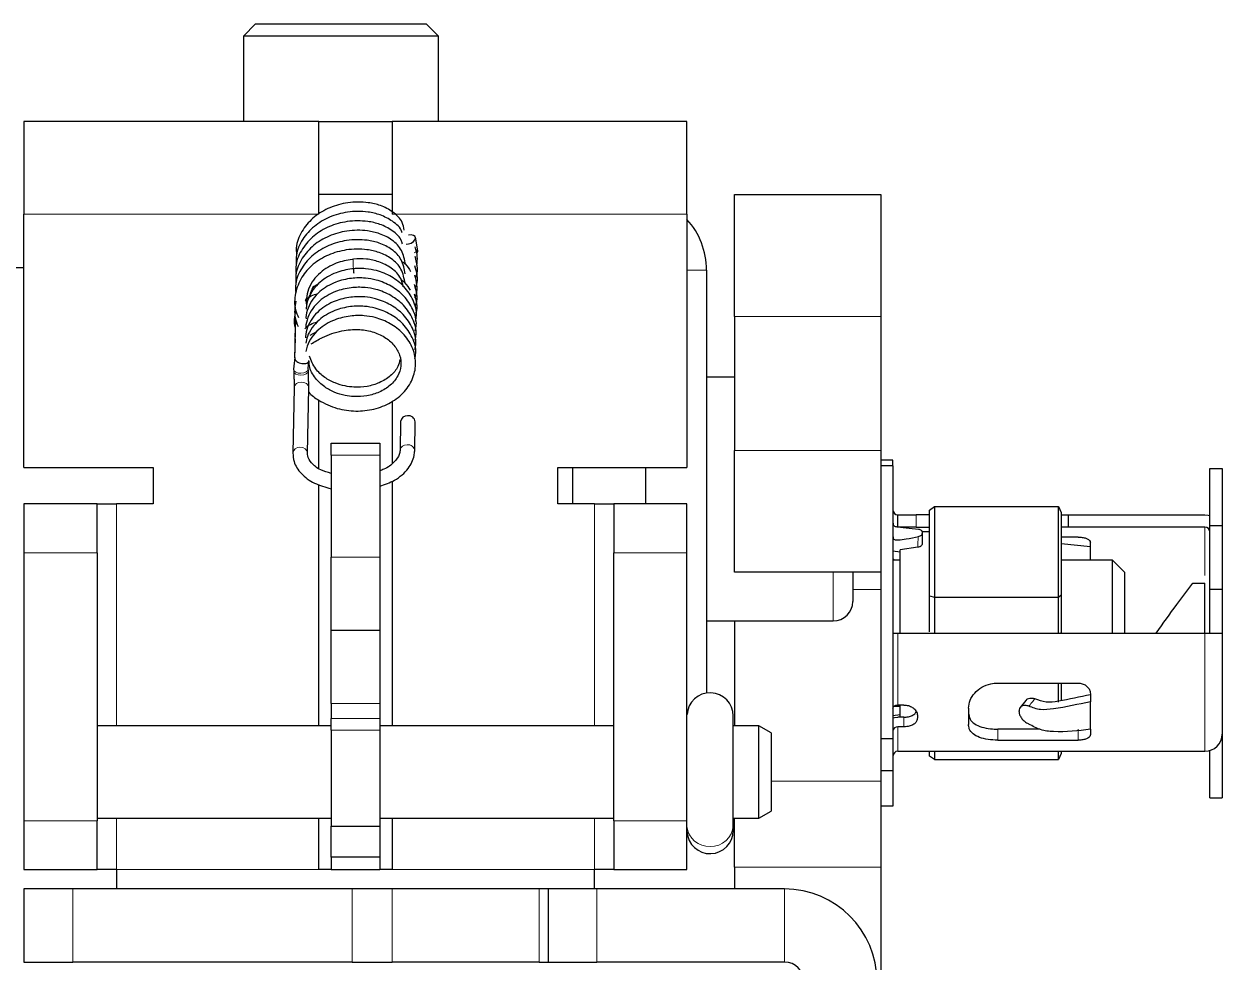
# Model space of a CAD drawing. Header units: millimetres. Extents: x -795 to 1020, y 148 to 1992.
# Drawn here: x -31.59 to 17.57, y 194.45 to 232.95 of the extents above; entities that cross this region are included whole.
import ezdxf

# ---------------------------------------------------------------- set-up
doc = ezdxf.new("R2010")
doc.units = ezdxf.units.MM

msp = doc.modelspace()

# ---------------------------------------------------------------- linework, layer by layer
at = {"color": 7, "linetype": 'Continuous', "lineweight": 25}
for p, q in [((-22.084, 232.948), (-22.584, 232.448)), ((-22.084, 232.948), (-18.279, 232.948)), ((-18.279, 232.948), (-15.084, 232.948)), ((-14.584, 232.448), (-15.084, 232.948)), ((-22.584, 232.448), (-22.584, 228.948)), ((-18.236, 232.448), (-22.584, 232.448)), ((-14.584, 232.448), (-18.236, 232.448)), ((-14.584, 228.948), (-14.584, 232.448)), ((-31.584, 228.948), (-31.584, 225.148)), ((-19.484, 228.948), (-31.584, 228.948)), ((-19.484, 225.148), (-19.484, 228.948)), ((-19.484, 228.948), (-16.484, 228.948)), ((-4.384, 228.948), (-16.484, 228.948)), ((-16.484, 228.948), (-16.484, 225.148)), ((-4.384, 225.148), (-4.384, 228.948)), ((-16.484, 225.948), (-19.484, 225.948)), ((-2.434, 225.948), (3.566, 225.948)), ((-2.434, 220.948), (-2.434, 225.948)), ((3.566, 225.948), (3.566, 220.948)), ((-31.584, 214.748), (-31.584, 225.148)), ((-4.384, 225.148), (-4.384, 214.748)), ((-15.436, 223.716), (-15.527, 224.194)), ((-15.432, 223.636), (-15.436, 223.716)), ((-15.43, 223.595), (-15.432, 223.636)), ((-32.084, 222.948), (-31.584, 222.948)), ((-3.584, 222.848), (-3.584, 205.485)), ((-19.748, 222.152), (-19.484, 222.298)), ((-20.451, 220.793), (-20.469, 220.1)), ((-2.434, 220.948), (-2.434, 215.448)), ((3.566, 220.948), (3.566, 215.448)), ((-20.458, 220.406), (-20.474, 219.756)), ((-19.846, 220.174), (-19.576, 220.327)), ((-20.465, 220.02), (-20.482, 219.318)), ((-20.476, 219.258), (-20.521, 218.776)), ((-20.472, 219.633), (-20.481, 219.248)), ((-20.521, 218.776), (-20.517, 218.695)), ((-19.922, 218.803), (-19.892, 219.122)), ((-19.918, 218.723), (-19.922, 218.803)), ((-2.434, 218.448), (-3.584, 218.448)), ((-20.504, 218.015), (-20.553, 215.339)), ((-19.953, 215.328), (-19.904, 218.004)), ((-19.484, 214.703), (-19.484, 217.506)), ((-16.484, 217.46), (-16.484, 214.903)), ((-16.134, 216.631), (-16.156, 215.442)), ((-15.556, 215.431), (-15.535, 216.62)), ((-18.984, 215.748), (-16.984, 215.748)), ((-18.984, 215.248), (-18.984, 215.748)), ((-16.984, 215.748), (-16.984, 215.248)), ((-16.155, 215.455), (-16.156, 215.442)), ((-2.434, 210.448), (-2.434, 215.448)), ((3.566, 215.448), (3.566, 210.448)), ((-18.984, 215.248), (-18.984, 211.063)), ((-16.984, 215.248), (-16.984, 211.063)), ((4.066, 215.048), (3.566, 215.048)), ((4.066, 214.806), (3.566, 214.806)), ((4.066, 214.806), (4.066, 215.048)), ((4.066, 214.806), (4.066, 203.626)), ((-31.584, 214.748), (-26.284, 214.748)), ((-26.284, 214.748), (-26.284, 213.248)), ((-9.684, 214.748), (-4.384, 214.748)), ((-9.684, 213.248), (-9.684, 214.748)), ((-9.084, 214.748), (-9.084, 213.248)), ((-6.084, 214.748), (-6.084, 213.248)), ((17.066, 214.706), (17.566, 214.706)), ((17.066, 212.364), (17.066, 214.706)), ((17.566, 214.706), (17.566, 212.364)), ((-19.484, 204.148), (-19.484, 214.043)), ((-16.484, 214.184), (-16.484, 204.148)), ((-28.584, 213.248), (-31.584, 213.248)), ((-31.584, 213.248), (-31.584, 211.248)), ((-28.584, 211.248), (-28.584, 213.248)), ((-28.584, 213.248), (-27.784, 213.248)), ((-26.284, 213.248), (-27.784, 213.248)), ((-8.184, 213.248), (-9.684, 213.248)), ((-8.184, 213.248), (-7.384, 213.248)), ((-4.384, 213.248), (-7.384, 213.248)), ((-7.384, 213.248), (-7.384, 211.248)), ((-4.384, 211.248), (-4.384, 213.248)), ((5.566, 212.998), (5.766, 213.141)), ((5.566, 209.474), (5.566, 212.998)), ((5.766, 213.141), (5.766, 209.417)), ((5.766, 213.141), (10.851, 213.141)), ((10.851, 209.417), (10.851, 213.141)), ((10.851, 213.141), (10.966, 212.894)), ((10.966, 212.894), (10.966, 209.516)), ((4.266, 212.298), (4.266, 212.798)), ((4.266, 212.798), (5.016, 212.798)), ((5.566, 212.798), (5.016, 212.798)), ((10.966, 212.798), (11.266, 212.798)), ((11.266, 212.298), (11.266, 212.798)), ((11.266, 212.798), (16.866, 212.798)), ((17.066, 212.364), (17.566, 212.364)), ((17.066, 209.754), (17.066, 212.364)), ((17.566, 212.364), (17.566, 209.754)), ((5.016, 212.298), (4.266, 212.298)), ((5.016, 212.298), (5.566, 212.298)), ((5.266, 212.11), (5.266, 212.035)), ((5.566, 212.098), (5.266, 212.098)), ((11.266, 212.298), (10.966, 212.298)), ((11.666, 211.89), (10.966, 211.89)), ((16.866, 212.298), (11.266, 212.298)), ((5.081, 211.471), (4.366, 211.37)), ((4.366, 207.948), (4.366, 211.37)), ((12.166, 211.489), (10.966, 211.608)), ((12.166, 211.489), (12.166, 211.653)), ((12.166, 210.948), (12.166, 211.489)), ((-31.584, 211.248), (-31.584, 200.248)), ((-28.584, 211.248), (-28.584, 200.248)), ((-18.984, 208.063), (-18.984, 211.063)), ((-16.984, 211.063), (-16.984, 208.063)), ((-7.384, 200.248), (-7.384, 211.248)), ((-4.384, 200.248), (-4.384, 211.248)), ((4.066, 211.324), (4.366, 211.281)), ((4.366, 210.948), (4.066, 210.948)), ((13.066, 210.948), (10.966, 210.948)), ((13.566, 210.448), (13.066, 210.948)), ((13.066, 207.948), (13.066, 210.948)), ((3.566, 210.448), (-2.434, 210.448)), ((2.416, 210.448), (2.416, 209.248)), ((3.566, 210.448), (3.566, 209.735)), ((13.566, 210.448), (13.566, 207.948)), ((16.366, 209.997), (16.866, 209.997)), ((3.566, 209.735), (3.566, 201.877)), ((5.566, 207.994), (5.566, 209.474)), ((5.566, 209.474), (5.766, 209.417)), ((5.766, 209.417), (5.766, 207.948)), ((5.766, 209.417), (10.851, 209.417)), ((10.851, 209.417), (10.966, 209.516)), ((10.851, 207.948), (10.851, 209.417)), ((10.966, 209.516), (10.966, 207.977)), ((17.066, 209.754), (17.566, 209.754)), ((17.066, 207.948), (17.066, 209.754)), ((17.566, 209.754), (17.566, 207.948)), ((-3.584, 208.448), (1.616, 208.448)), ((-2.434, 208.448), (-2.434, 204.148)), ((-18.984, 208.063), (-16.984, 208.063)), ((-18.984, 205.063), (-18.984, 208.063)), ((-16.984, 208.063), (-16.984, 205.063)), ((4.066, 207.948), (4.266, 207.948)), ((4.266, 207.948), (14.866, 207.948)), ((10.938, 207.948), (10.966, 207.977)), ((14.866, 207.948), (16.866, 207.948)), ((16.866, 207.948), (17.566, 207.948)), ((17.566, 207.948), (17.566, 203.798)), ((8.366, 205.898), (11.666, 205.898)), ((10.851, 205.108), (10.851, 205.898)), ((10.966, 205.898), (10.966, 205.169)), ((12.166, 205.456), (12.166, 205.131)), ((-18.984, 205.063), (-18.984, 204.446)), ((-16.984, 205.063), (-16.984, 204.446)), ((4.516, 204.995), (4.266, 204.995)), ((4.366, 204.497), (4.366, 204.995)), ((9.516, 205.187), (9.283, 204.893)), ((9.557, 205.231), (9.519, 205.184)), ((12.166, 204), (12.166, 205.131)), ((-2.485, 200.059), (-2.485, 204.546)), ((4.066, 204.571), (4.366, 204.614)), ((4.108, 204.948), (4.366, 204.948)), ((4.516, 204.497), (4.266, 204.497)), ((5.066, 204.578), (5.066, 204.46)), ((7.166, 204.874), (7.166, 204.196)), ((9.239, 204.727), (9.239, 204.755)), ((-31.584, 204.148), (-31.587, 204.148)), ((-18.984, 204.148), (-28.584, 204.148)), ((-18.984, 203.964), (-18.984, 204.446)), ((-16.984, 204.446), (-16.984, 203.964)), ((-7.384, 204.148), (-16.984, 204.148)), ((-1.434, 204.148), (-2.485, 204.148)), ((-0.934, 203.859), (-1.434, 204.148)), ((-1.434, 202.248), (-1.434, 204.148)), ((4.516, 204.1), (4.266, 204.1)), ((10.086, 204.005), (8.366, 204.005)), ((12.166, 204), (12.166, 203.787)), ((-18.984, 203.964), (-18.984, 200.022)), ((-16.984, 203.964), (-16.984, 200.022)), ((-0.934, 203.859), (-0.934, 202.248)), ((3.566, 203.626), (4.066, 203.626)), ((4.066, 203.626), (4.066, 202.315)), ((8.366, 203.552), (11.666, 203.552)), ((17.566, 203.798), (17.566, 201.19)), ((4.266, 203.098), (11.266, 203.098)), ((5.566, 202.897), (5.566, 203.098)), ((5.766, 203.098), (5.766, 202.755)), ((10.851, 202.755), (10.851, 203.098)), ((10.966, 203.002), (10.851, 202.755)), ((10.966, 203.098), (10.966, 203.002)), ((11.266, 203.098), (16.866, 203.098)), ((17.066, 201.19), (17.066, 203.127)), ((5.766, 202.755), (5.566, 202.897)), ((5.766, 202.755), (10.851, 202.755)), ((-1.434, 200.348), (-1.434, 202.248)), ((-0.934, 202.248), (-0.934, 200.636)), ((3.566, 202.315), (4.066, 202.315)), ((4.066, 202.315), (4.066, 200.848)), ((3.566, 201.877), (3.566, 198.342)), ((17.066, 201.19), (17.566, 201.19)), ((-1.434, 200.348), (-0.934, 200.636)), ((4.066, 200.848), (3.566, 200.848)), ((-31.587, 200.348), (-31.584, 200.348)), ((-31.584, 200.248), (-31.584, 198.248)), ((-28.584, 200.348), (-18.984, 200.348)), ((-28.584, 198.248), (-28.584, 200.248)), ((-19.484, 198.248), (-19.484, 200.348)), ((-16.984, 200.348), (-7.384, 200.348)), ((-16.484, 200.348), (-16.484, 198.248)), ((-7.384, 200.248), (-7.384, 198.248)), ((-4.384, 198.248), (-4.384, 200.248)), ((-2.485, 200.348), (-1.434, 200.348)), ((-2.485, 199.846), (-2.485, 200.059)), ((-2.434, 198.342), (-2.434, 200.348)), ((-18.984, 200.022), (-16.984, 200.022)), ((-18.984, 198.748), (-18.984, 200.022)), ((-16.984, 200.022), (-16.984, 198.748)), ((-16.984, 198.748), (-18.984, 198.748)), ((-18.984, 198.748), (-18.984, 198.248)), ((-16.984, 198.748), (-16.984, 198.248)), ((-31.584, 198.248), (-28.584, 198.248)), ((-27.784, 198.248), (-28.584, 198.248)), ((-27.784, 198.248), (-27.784, 197.448)), ((-18.984, 198.248), (-19.484, 198.248)), ((-18.984, 198.248), (-16.984, 198.248)), ((-16.484, 198.248), (-16.984, 198.248)), ((-7.384, 198.248), (-8.184, 198.248)), ((-8.184, 197.448), (-8.184, 198.248)), ((-7.384, 198.248), (-4.384, 198.248)), ((-2.434, 198.342), (-2.434, 197.448)), ((3.566, 198.342), (3.566, 193.724)), ((-31.584, 197.448), (-31.584, 194.448)), ((-29.584, 197.448), (-31.584, 197.448)), ((-18.125, 197.448), (-29.584, 197.448)), ((-16.486, 197.448), (-18.125, 197.448)), ((-10.445, 197.448), (-16.486, 197.448)), ((-10.084, 197.448), (-10.445, 197.448)), ((-10.084, 197.448), (-10.084, 194.448)), ((-8.084, 197.448), (-10.084, 197.448)), ((-0.384, 197.448), (-8.084, 197.448)), ((-31.584, 194.448), (-29.584, 194.448)), ((-18.125, 194.448), (-29.584, 194.448)), ((-18.125, 194.448), (-16.486, 194.448)), ((-10.445, 194.448), (-16.486, 194.448)), ((-10.445, 194.448), (-10.084, 194.448)), ((-10.084, 194.448), (-8.084, 194.448)), ((-0.384, 194.448), (-8.084, 194.448))]:
    msp.add_line(p, q, dxfattribs=at)
at = {"color": 8, "linetype": 'Continuous', "lineweight": 18}
for p, q in [((-31.584, 225.148), (-19.484, 225.148)), ((-16.484, 225.148), (-4.384, 225.148)), ((-4.384, 222.848), (-3.584, 222.848)), ((3.566, 220.948), (-2.434, 220.948)), ((-2.434, 215.448), (3.566, 215.448)), ((-16.984, 215.248), (-18.984, 215.248)), ((-27.784, 213.248), (-27.784, 204.148)), ((-8.184, 204.148), (-8.184, 213.248)), ((5.016, 212.798), (5.016, 212.298)), ((16.866, 210.307), (16.866, 212.298)), ((-31.584, 211.248), (-28.584, 211.248)), ((-18.984, 211.063), (-16.984, 211.063)), ((-7.384, 211.248), (-4.384, 211.248)), ((1.616, 208.448), (1.616, 210.448)), ((3.566, 209.735), (2.416, 209.735)), ((4.266, 207.948), (4.266, 204.995)), ((16.866, 203.098), (16.866, 207.948)), ((-16.984, 205.063), (-18.984, 205.063)), ((4.516, 204.1), (4.516, 204.497)), ((-18.984, 204.446), (-16.984, 204.446)), ((4.266, 204.1), (4.266, 203.098)), ((8.366, 204.005), (8.366, 203.552)), ((11.666, 203.552), (11.666, 204.005)), ((-16.984, 203.964), (-18.984, 203.964)), ((-0.934, 201.877), (3.566, 201.877)), ((-28.584, 200.248), (-31.584, 200.248)), ((-27.784, 200.348), (-27.784, 198.248)), ((-8.184, 198.248), (-8.184, 200.348)), ((-4.384, 200.248), (-7.384, 200.248)), ((-27.784, 198.248), (-19.484, 198.248)), ((-16.484, 198.248), (-8.184, 198.248)), ((3.566, 198.342), (-2.434, 198.342)), ((-29.584, 194.448), (-29.584, 197.448)), ((-18.125, 197.448), (-18.125, 194.448)), ((-16.486, 194.448), (-16.486, 197.448)), ((-10.445, 197.448), (-10.445, 194.448)), ((-8.084, 194.448), (-8.084, 197.448)), ((-0.384, 194.448), (-0.384, 197.448))]:
    msp.add_line(p, q, dxfattribs=at)
at = {"color": 7, "linetype": 'Continuous', "lineweight": 25, "flags": 128}
for points in [[(-15.904, 223.913), (-15.815, 223.921), (-15.703, 223.957), (-15.609, 224.016), (-15.545, 224.087), (-15.522, 224.16), (-15.542, 224.223), (-15.604, 224.268), (-15.697, 224.287), (-15.808, 224.277), (-15.808, 224.277)], [(16.866, 212.798), (17.003, 212.784), (17.066, 212.769)], [(4.066, 204.874), (4.07, 204.897), (4.082, 204.92), (4.1, 204.941), (4.125, 204.96), (4.155, 204.975), (4.19, 204.986), (4.227, 204.993), (4.266, 204.995)], [(4.066, 204.474), (4.13, 204.486), (4.266, 204.497)]]:
    msp.add_lwpolyline(points, dxfattribs=at)
at = {"color": 8, "linetype": 'Continuous', "lineweight": 18, "flags": 128}
for points in [[(-20.521, 218.775), (-20.499, 218.715), (-20.435, 218.658), (-20.339, 218.622), (-20.224, 218.611)], [(-20.224, 218.611), (-20.109, 218.627), (-20.012, 218.668), (-19.946, 218.727), (-19.921, 218.796), (-19.922, 218.803)], [(-20.517, 218.695), (-20.496, 218.634), (-20.432, 218.578), (-20.335, 218.541), (-20.221, 218.531)], [(-20.221, 218.531), (-20.106, 218.547), (-20.008, 218.588), (-19.942, 218.647), (-19.918, 218.716), (-19.918, 218.723)], [(-20.216, 218.251), (-20.1, 218.235), (-20, 218.185), (-19.932, 218.109), (-19.905, 218.017), (-19.904, 218.004)], [(-20.264, 215.575), (-20.148, 215.559), (-20.049, 215.509), (-19.98, 215.433), (-19.953, 215.341), (-19.953, 215.331)]]:
    msp.add_lwpolyline(points, dxfattribs=at)
at = {"color": 7, "linetype": 'Continuous', "lineweight": 25}
for centre, radius, start, end in [((-6.684, 222.848), 3.1, 0, 42.1034), ((-16.748, 222.906), 1.321, 180.0381, 188.145), ((-15.866, 216.597), 0.271, 85.7342, 172.6885), ((-15.808, 216.594), 0.275, 5.4442, 97.7621), ((4.266, 212.998), 0.2, 180, 270), ((16.866, 212.098), 0.2, 0, 90), ((4.166, 211.029), 0.0996, 183.9279, 234.4668), ((1.616, 209.248), 0.8, 270, 360), ((-3.435, 204.546), 0.95, 0, 176.4386), ((4.248, 203.918), 0.183, 84.1876, 172.6661), ((16.866, 203.798), 0.7, 270, 0), ((4.266, 202.898), 0.2, 90, 180), ((-3.435, 199.846), 0.95, 183.5614, 0), ((-0.384, 193.648), 3.8, 360, 90), ((-0.384, 193.648), 0.8, 0, 90)]:
    msp.add_arc(centre, radius, start, end, dxfattribs=at)
at = {"color": 8, "linetype": 'Continuous', "lineweight": 18}
for centre, radius, start, end in [((-15.617, 223.732), 0.181, 283.9059, 354.8614), ((-12.072, 223.172), 6.004, 178.959, 182.5439), ((-15.568, 223.635), 0.136, 306.9951, 0.3431), ((-20.236, 217.981), 0.271, 85.7342, 172.6885), ((-20.284, 215.305), 0.271, 85.7356, 172.6709), ((-15.886, 215.404), 0.274, 86.0004, 169.2855), ((-15.83, 215.405), 0.275, 5.4536, 97.7613), ((-3.394, 200.104), 0.91, 267.4181, 357.1613), ((-3.475, 200.109), 0.915, 186.4958, 272.46)]:
    msp.add_arc(centre, radius, start, end, dxfattribs=at)
at = {"color": 7, "linetype": 'Continuous', "lineweight": 25}
for points, knots in [([(-15.983, 224.482), (-16.005, 224.591), (-16.065, 224.888), (-16.421, 225.24), (-16.919, 225.502), (-17.55, 225.65), (-18.282, 225.647), (-19.048, 225.436), (-19.695, 225.052), (-20.173, 224.511), (-20.432, 223.948), (-20.413, 223.581), (-20.406, 223.448)], [0, 0, 0, 0, 0.060984, 0.166578, 0.261148, 0.340769, 0.466556, 0.580637, 0.694456, 0.810273, 0.930746, 1, 1, 1, 1]), ([(-16.072, 224.385), (-16.075, 224.395), (-16.127, 224.589), (-16.441, 224.852), (-16.928, 225.118), (-17.563, 225.264), (-18.294, 225.26), (-19.06, 225.047), (-19.705, 224.663), (-20.182, 224.12), (-20.438, 223.564), (-20.42, 223.205), (-20.413, 223.078)], [0, 0, 0, 0, 0.0061328, 0.1183376, 0.2188004, 0.30339, 0.4370853, 0.5582979, 0.6791949, 0.8022997, 0.9303188, 1, 1, 1, 1]), ([(-16.055, 223.91), (-16.066, 223.951), (-16.121, 224.178), (-16.448, 224.469), (-16.94, 224.733), (-17.574, 224.878), (-18.306, 224.873), (-19.071, 224.659), (-19.716, 224.273), (-20.191, 223.73), (-20.446, 223.174), (-20.427, 222.815), (-20.42, 222.69)], [0, 0, 0, 0, 0.024449, 0.134638, 0.233267, 0.316321, 0.447647, 0.56667, 0.685347, 0.806277, 0.931998, 1, 1, 1, 1]), ([(-15.935, 223.075), (-15.971, 223.274), (-16.043, 223.664), (-16.449, 224.089), (-16.954, 224.347), (-17.585, 224.492), (-18.318, 224.485), (-19.083, 224.27), (-19.727, 223.884), (-20.2, 223.34), (-20.454, 222.784), (-20.434, 222.426), (-20.427, 222.301)], [0, 0, 0, 0, 0.105633, 0.206699, 0.297136, 0.373302, 0.493784, 0.602944, 0.711752, 0.822704, 0.93802, 1, 1, 1, 1]), ([(-15.948, 222.302), (-15.987, 222.503), (-16.061, 222.895), (-16.471, 223.321), (-16.977, 223.577), (-17.609, 223.72), (-18.342, 223.711), (-19.106, 223.493), (-19.745, 223.105), (-20.229, 222.559), (-20.477, 221.905), (-20.506, 221.317), (-20.364, 220.999), (-20.318, 220.895)], [0, 0, 0, 0, 0.096474, 0.187715, 0.269314, 0.338055, 0.446879, 0.54541, 0.643562, 0.743794, 0.847905, 0.950346, 1, 1, 1, 1]), ([(-15.941, 222.689), (-15.979, 222.889), (-16.052, 223.279), (-16.46, 223.705), (-16.965, 223.962), (-17.597, 224.106), (-18.33, 224.098), (-19.094, 223.882), (-19.737, 223.494), (-20.21, 222.95), (-20.462, 222.393), (-20.441, 222.037), (-20.434, 221.913)], [0, 0, 0, 0, 0.1062263, 0.2072719, 0.2976652, 0.3738035, 0.4942917, 0.6034203, 0.7121628, 0.8231288, 0.9384245, 1, 1, 1, 1]), ([(-15.462, 223.05), (-15.45, 223.167), (-15.426, 223.416), (-15.494, 223.664), (-15.53, 223.795)], [0, 0, 0, 0, 0.468673, 1, 1, 1, 1]), ([(-18.075, 223.283), (-18.091, 223.282), (-18.329, 223.267), (-18.815, 223.141), (-19.363, 222.83), (-19.728, 222.436), (-19.928, 222.067), (-20.016, 221.673), (-20.001, 221.442), (-19.993, 221.325)], [0, 0, 0, 0, 0.0151801, 0.2174139, 0.4505766, 0.582747, 0.7207301, 0.8592406, 1, 1, 1, 1]), ([(-16.029, 222.164), (-16.054, 222.278), (-16.12, 222.582), (-16.485, 222.936), (-16.988, 223.189), (-17.527, 223.322), (-17.889, 223.305), (-18.072, 223.296)], [0, 0, 0, 0, 0.151607, 0.400003, 0.622084, 0.809197, 1, 1, 1, 1]), ([(-16.049, 223.189), (-16.015, 223.159), (-15.875, 223.039), (-15.789, 222.896), (-15.725, 222.789)], [0, 0, 0, 0, 0.248613, 1, 1, 1, 1]), ([(-15.511, 222.527), (-15.496, 222.56), (-15.427, 222.717), (-15.443, 223.022), (-15.506, 223.279), (-15.537, 223.409)], [0, 0, 0, 0, 0.121305, 0.558409, 1, 1, 1, 1]), ([(-15.526, 220.744), (-15.508, 220.82), (-15.442, 221.109), (-15.59, 221.617), (-15.952, 222.171), (-16.487, 222.588), (-17.046, 222.822), (-17.6, 222.921), (-18.167, 222.911), (-18.828, 222.758), (-19.374, 222.44), (-19.739, 222.046), (-19.934, 221.679), (-20.01, 221.392), (-20.005, 221.257), (-20.005, 221.239)], [0, 0, 0, 0, 0.039358, 0.151046, 0.260583, 0.359351, 0.456825, 0.521824, 0.60227, 0.695179, 0.802373, 0.863126, 0.926539, 0.990184, 1, 1, 1, 1]), ([(-15.518, 222.142), (-15.503, 222.177), (-15.383, 222.455), (-15.469, 222.758), (-15.544, 223.022)], [0, 0, 0, 0, 0.124356, 1, 1, 1, 1]), ([(-15.533, 220.359), (-15.515, 220.435), (-15.449, 220.725), (-15.599, 221.235), (-15.962, 221.788), (-16.498, 222.203), (-17.057, 222.437), (-17.612, 222.535), (-18.179, 222.524), (-18.84, 222.37), (-19.385, 222.051), (-19.75, 221.656), (-19.943, 221.289), (-20.019, 221.002), (-20.014, 220.867), (-20.013, 220.849)], [0, 0, 0, 0, 0.039759, 0.151422, 0.260898, 0.359607, 0.457072, 0.522051, 0.602454, 0.695291, 0.802476, 0.863214, 0.9266, 0.990206, 1, 1, 1, 1]), ([(-19.837, 221.739), (-19.834, 221.805), (-19.829, 221.966), (-19.734, 222.107), (-19.678, 222.19)], [0, 0, 0, 0, 0.4137922, 1, 1, 1, 1]), ([(-16.12, 222.468), (-16.067, 222.423), (-15.905, 222.288), (-15.805, 222.125), (-15.739, 222.016)], [0, 0, 0, 0, 0.329141, 1, 1, 1, 1]), ([(-15.522, 221.396), (-15.51, 221.424), (-15.397, 221.695), (-15.482, 221.987), (-15.558, 222.249)], [0, 0, 0, 0, 0.104944, 1, 1, 1, 1]), ([(-15.544, 221.707), (-15.521, 221.759), (-15.392, 222.054), (-15.479, 222.373), (-15.551, 222.636)], [0, 0, 0, 0, 0.176922, 1, 1, 1, 1]), ([(-20.049, 221.595), (-20.046, 221.598), (-19.91, 221.763), (-19.718, 221.826), (-19.531, 221.888)], [0, 0, 0, 0, 0.019176, 1, 1, 1, 1]), ([(-15.546, 219.589), (-15.529, 219.667), (-15.464, 219.959), (-15.616, 220.469), (-15.982, 221.021), (-16.521, 221.435), (-17.081, 221.667), (-17.636, 221.763), (-18.204, 221.75), (-18.863, 221.594), (-19.407, 221.274), (-19.771, 220.877), (-19.962, 220.51), (-20.037, 220.222), (-20.031, 220.088), (-20.03, 220.07)], [0, 0, 0, 0, 0.04056, 0.152172, 0.261527, 0.360118, 0.457567, 0.522504, 0.602821, 0.695513, 0.802684, 0.863391, 0.926722, 0.99025, 1, 1, 1, 1]), ([(-15.539, 219.974), (-15.522, 220.051), (-15.457, 220.342), (-15.608, 220.852), (-15.972, 221.405), (-16.509, 221.819), (-17.069, 222.052), (-17.624, 222.149), (-18.192, 222.137), (-18.851, 221.982), (-19.396, 221.663), (-19.76, 221.267), (-19.953, 220.899), (-20.028, 220.612), (-20.022, 220.477), (-20.022, 220.46)], [0, 0, 0, 0, 0.0401594, 0.1517976, 0.2612129, 0.3598621, 0.4573196, 0.5222772, 0.6026376, 0.6954018, 0.8025801, 0.8633025, 0.9266611, 0.9902278, 1, 1, 1, 1]), ([(-15.506, 221.071), (-15.502, 221.08), (-15.402, 221.331), (-15.485, 221.602), (-15.565, 221.862)], [0, 0, 0, 0, 0.03738, 1, 1, 1, 1]), ([(-20.437, 221.566), (-20.471, 221.335), (-20.523, 220.981), (-20.383, 220.648), (-20.335, 220.533)], [0, 0, 0, 0, 0.654086, 1, 1, 1, 1]), ([(-15.553, 219.204), (-15.536, 219.283), (-15.471, 219.575), (-15.625, 220.086), (-15.992, 220.638), (-16.532, 221.051), (-17.092, 221.282), (-17.648, 221.377), (-18.216, 221.363), (-18.875, 221.206), (-19.42, 220.884), (-19.778, 220.489), (-19.965, 220.153), (-20.001, 219.937), (-20.015, 219.848)], [0, 0, 0, 0, 0.0421697, 0.1570546, 0.2695783, 0.3710235, 0.4713446, 0.538179, 0.6208254, 0.7161819, 0.8265148, 0.889, 0.9541745, 1, 1, 1, 1]), ([(-20.444, 221.179), (-20.492, 220.945), (-20.54, 220.707), (-20.46, 220.483), (-20.459, 220.479)], [0, 0, 0, 0, 0.983775, 1, 1, 1, 1]), ([(-20.069, 220.432), (-20.068, 220.433), (-19.929, 220.597), (-19.739, 220.662), (-19.549, 220.726)], [0, 0, 0, 0, 0.0043085, 1, 1, 1, 1]), ([(-19.907, 217.846), (-19.903, 217.841), (-19.799, 217.705), (-19.415, 217.445), (-18.775, 217.142), (-17.976, 217.03), (-17.212, 217.113), (-16.509, 217.39), (-15.943, 217.84), (-15.586, 218.423), (-15.477, 219.067), (-15.624, 219.703), (-16.004, 220.255), (-16.542, 220.667), (-17.104, 220.897), (-17.66, 220.991), (-18.228, 220.976), (-18.886, 220.818), (-19.432, 220.495), (-19.787, 220.099), (-19.969, 219.778), (-20.002, 219.576), (-20.015, 219.5)], [0, 0, 0, 0, 0.001739, 0.04451, 0.111438, 0.17172, 0.231589, 0.292281, 0.355433, 0.417856, 0.478483, 0.541525, 0.603252, 0.6589, 0.713959, 0.750631, 0.795969, 0.848267, 0.908822, 0.94311, 0.978867, 1, 1, 1, 1]), ([(-19.805, 219.813), (-19.652, 219.906), (-19.273, 220.137), (-18.725, 220.331), (-18.209, 220.402), (-17.785, 220.416), (-17.292, 220.339), (-16.775, 220.111), (-16.379, 219.772), (-16.143, 219.359), (-16.093, 218.918), (-16.226, 218.486), (-16.533, 218.107), (-16.98, 217.828), (-17.503, 217.669), (-17.992, 217.64), (-18.439, 217.696), (-18.852, 217.82), (-19.283, 218.05), (-19.659, 218.416), (-19.888, 218.796), (-19.88, 219.041), (-19.878, 219.103)], [0, 0, 0, 0, 0.057602, 0.142011, 0.174819, 0.202628, 0.257383, 0.31169, 0.366506, 0.423146, 0.478791, 0.532736, 0.589003, 0.644418, 0.694705, 0.74463, 0.777573, 0.817783, 0.863747, 0.916751, 0.978824, 1, 1, 1, 1]), ([(-20.471, 219.257), (-20.474, 219.25), (-20.487, 219.222), (-20.463, 219.163), (-20.401, 219.095), (-20.303, 219.038), (-20.226, 219.02), (-20.187, 219.012)], [0, 0, 0, 0, 0.07364, 0.30523, 0.53682, 0.76841, 1, 1, 1, 1]), ([(-16.154, 219.181), (-16.178, 219.08), (-16.236, 218.833), (-16.533, 218.492), (-16.975, 218.213), (-17.5, 218.055), (-17.989, 218.027), (-18.436, 218.084), (-18.85, 218.208), (-19.275, 218.439), (-19.672, 218.803), (-19.8, 219.131), (-19.868, 219.307)], [0, 0, 0, 0, 0.079664, 0.195766, 0.310074, 0.413804, 0.516835, 0.584804, 0.667751, 0.762541, 0.871932, 1, 1, 1, 1]), ([(-20.187, 219.012), (-20.149, 219.008), (-20.071, 219.001), (-19.973, 219.027), (-19.907, 219.072), (-19.898, 219.113), (-19.894, 219.132)], [0, 0, 0, 0, 0.262071, 0.524142, 0.786214, 1, 1, 1, 1]), ([(-20.517, 218.695), (-20.515, 218.642), (-20.511, 218.536), (-20.506, 218.348), (-20.504, 218.178), (-20.504, 218.069), (-20.504, 218.026), (-20.504, 218.015)], [0, 0, 0, 0, 0.241788, 0.476448, 0.71323, 0.929509, 1, 1, 1, 1]), ([(-19.904, 218.004), (-19.904, 218.05), (-19.903, 218.144), (-19.906, 218.339), (-19.911, 218.547), (-19.915, 218.664), (-19.918, 218.723)], [0, 0, 0, 0, 0.24318, 0.501797, 0.7492723, 1, 1, 1, 1]), ([(-20.553, 215.339), (-20.543, 215.221), (-20.519, 214.917), (-20.229, 214.47), (-19.707, 214.075), (-19.22, 213.94), (-18.984, 213.874)], [0, 0, 0, 0, 0.171378, 0.44156, 0.728252, 1, 1, 1, 1]), ([(-18.984, 214.499), (-19.133, 214.543), (-19.482, 214.647), (-19.821, 214.931), (-19.945, 215.165), (-19.951, 215.294), (-19.953, 215.328)], [0, 0, 0, 0, 0.240048, 0.562087, 0.882317, 1, 1, 1, 1]), ([(-16.156, 215.442), (-16.162, 215.389), (-16.178, 215.238), (-16.37, 214.964), (-16.677, 214.714), (-16.927, 214.632), (-16.984, 214.613)], [0, 0, 0, 0, 0.19706, 0.559349, 0.901347, 1, 1, 1, 1]), ([(-16.984, 213.978), (-16.776, 214.051), (-16.298, 214.221), (-15.806, 214.665), (-15.58, 215.11), (-15.561, 215.365), (-15.556, 215.431)], [0, 0, 0, 0, 0.259805, 0.600472, 0.896035, 1, 1, 1, 1]), ([(4.066, 212.485), (4.068, 212.467), (4.069, 212.431), (4.087, 212.381), (4.123, 212.332), (4.194, 212.32), (4.242, 212.314), (4.266, 212.311)], [0, 0, 0, 0, 0.195302, 0.377541, 0.538909, 0.761383, 1, 1, 1, 1]), ([(4.066, 211.926), (4.068, 211.907), (4.069, 211.872), (4.086, 211.824), (4.125, 211.778), (4.201, 211.776), (4.362, 211.779), (4.674, 211.813), (4.944, 211.877), (5.109, 211.917)], [0, 0, 0, 0, 0.052051, 0.100621, 0.143629, 0.208426, 0.277664, 0.558659, 1, 1, 1, 1]), ([(4.374, 212.298), (4.452, 212.288), (4.703, 212.257), (4.944, 212.228), (5.109, 212.208)], [0, 0, 0, 0, 0.3134573, 1, 1, 1, 1]), ([(5.266, 212.11), (5.264, 212.123), (5.259, 212.148), (5.218, 212.18), (5.165, 212.2), (5.124, 212.206), (5.109, 212.208)], [0, 0, 0, 0, 0.266311, 0.549123, 0.829777, 1, 1, 1, 1]), ([(5.109, 211.917), (5.133, 211.924), (5.181, 211.939), (5.235, 211.973), (5.263, 212.006), (5.265, 212.027), (5.266, 212.035)], [0, 0, 0, 0, 0.266331, 0.548449, 0.829136, 1, 1, 1, 1]), ([(5.266, 212.035), (5.266, 212.008), (5.266, 211.937), (5.266, 211.823), (5.266, 211.707), (5.266, 211.634), (5.266, 211.604)], [0, 0, 0, 0, 0.190015, 0.497902, 0.793065, 1, 1, 1, 1]), ([(11.666, 211.89), (11.723, 211.888), (11.835, 211.883), (11.985, 211.846), (12.098, 211.788), (12.158, 211.72), (12.164, 211.672), (12.166, 211.653)], [0, 0, 0, 0, 0.214385, 0.428772, 0.643033, 0.856802, 1, 1, 1, 1]), ([(5.189, 211.503), (5.176, 211.497), (5.144, 211.483), (5.104, 211.475), (5.081, 211.471)], [0, 0, 0, 0, 0.40435, 1, 1, 1, 1]), ([(5.266, 211.604), (5.264, 211.591), (5.259, 211.564), (5.225, 211.529), (5.198, 211.509), (5.189, 211.503)], [0, 0, 0, 0, 0.404591, 0.809176, 1, 1, 1, 1]), ([(14.866, 207.948), (15.147, 208.342), (15.647, 209.047), (16.147, 209.707), (16.366, 209.997)], [0, 0, 0, 0, 0.559911, 1, 1, 1, 1]), ([(16.866, 207.948), (16.866, 208.342), (16.866, 209.047), (16.866, 209.707), (16.866, 209.997)], [0, 0, 0, 0, 0.559866, 1, 1, 1, 1]), ([(7.166, 204.874), (7.179, 204.98), (7.204, 205.193), (7.404, 205.499), (7.701, 205.739), (8.04, 205.877), (8.27, 205.892), (8.366, 205.898)], [0, 0, 0, 0, 0.212833, 0.42585, 0.635542, 0.846587, 1, 1, 1, 1]), ([(11.666, 205.898), (11.723, 205.893), (11.835, 205.883), (11.985, 205.805), (12.098, 205.692), (12.158, 205.568), (12.164, 205.488), (12.166, 205.456)], [0, 0, 0, 0, 0.2144453, 0.4288931, 0.6432387, 0.8571881, 1, 1, 1, 1]), ([(4.516, 204.995), (4.578, 204.99), (4.702, 204.981), (4.867, 204.906), (4.991, 204.799), (5.057, 204.682), (5.064, 204.608), (5.066, 204.578)], [0, 0, 0, 0, 0.214393, 0.428789, 0.643061, 0.856854, 1, 1, 1, 1]), ([(9.643, 204.95), (9.594, 204.962), (9.497, 204.986), (9.372, 204.966), (9.282, 204.905), (9.243, 204.827), (9.24, 204.772), (9.239, 204.755)], [0, 0, 0, 0, 0.225867, 0.451734, 0.677598, 0.903479, 1, 1, 1, 1]), ([(9.557, 205.231), (9.563, 205.236), (9.599, 205.262), (9.683, 205.289), (9.798, 205.284), (9.87, 205.263), (9.893, 205.257)], [0, 0, 0, 0, 0.0886958, 0.4577393, 0.8266943, 1, 1, 1, 1]), ([(12.166, 205.131), (11.668, 205.023), (10.997, 204.877), (10.102, 204.766), (9.797, 204.888), (9.643, 204.95)], [0, 0, 0, 0, 0.587693, 0.790818, 1, 1, 1, 1]), ([(12.166, 205.421), (11.737, 205.324), (11.146, 205.189), (10.332, 205.075), (10.04, 205.196), (9.893, 205.257)], [0, 0, 0, 0, 0.56666, 0.780905, 1, 1, 1, 1]), ([(4.516, 204.497), (4.578, 204.5), (4.702, 204.508), (4.865, 204.567), (4.978, 204.64), (5.01, 204.702), (5.022, 204.724)], [0, 0, 0, 0, 0.28124, 0.562484, 0.843527, 1, 1, 1, 1]), ([(7.166, 204.665), (7.179, 204.58), (7.203, 204.409), (7.401, 204.214), (7.697, 204.082), (8.036, 204.015), (8.268, 204.008), (8.366, 204.005)], [0, 0, 0, 0, 0.212376, 0.424979, 0.633479, 0.843609, 1, 1, 1, 1]), ([(9.239, 204.727), (9.244, 204.685), (9.254, 204.602), (9.329, 204.466), (9.44, 204.342), (9.552, 204.26), (9.622, 204.226), (9.643, 204.216)], [0, 0, 0, 0, 0.225883, 0.451767, 0.67765, 0.903524, 1, 1, 1, 1]), ([(5.066, 204.46), (5.06, 204.417), (5.049, 204.332), (4.954, 204.225), (4.815, 204.147), (4.661, 204.106), (4.558, 204.102), (4.516, 204.1)], [0, 0, 0, 0, 0.214305, 0.42865, 0.642279, 0.856223, 1, 1, 1, 1]), ([(8.366, 203.552), (8.232, 203.558), (7.962, 203.569), (7.603, 203.66), (7.333, 203.809), (7.188, 203.996), (7.173, 204.137), (7.166, 204.196)], [0, 0, 0, 0, 0.2132377, 0.4264897, 0.6391595, 0.8495978, 1, 1, 1, 1]), ([(12.166, 204), (11.668, 203.936), (10.997, 203.852), (10.102, 203.957), (9.797, 204.129), (9.643, 204.216)], [0, 0, 0, 0, 0.587693, 0.790818, 1, 1, 1, 1]), ([(12.166, 203.787), (12.161, 203.759), (12.15, 203.702), (12.064, 203.632), (11.938, 203.582), (11.797, 203.556), (11.704, 203.553), (11.666, 203.552)], [0, 0, 0, 0, 0.214373, 0.428779, 0.642592, 0.856666, 1, 1, 1, 1])]:
    msp.add_open_spline(points, degree=3, knots=knots, dxfattribs=at)
at = {"color": 8, "linetype": 'Continuous', "lineweight": 18}
for points, knots in [([(5.081, 211.471), (5.082, 211.505), (5.086, 211.582), (5.093, 211.703), (5.1, 211.817), (5.106, 211.889), (5.109, 211.917), (5.109, 211.917)], [0, 0, 0, 0, 0.23003, 0.514952, 0.811013, 0.999883, 1, 1, 1, 1]), ([(9.893, 205.257), (9.872, 205.231), (9.831, 205.181), (9.763, 205.098), (9.7, 205.021), (9.658, 204.969), (9.643, 204.95)], [0, 0, 0, 0, 0.246022, 0.497638, 0.810556, 1, 1, 1, 1])]:
    msp.add_open_spline(points, degree=3, knots=knots, dxfattribs=at)

doc.saveas('drawing.dxf')
